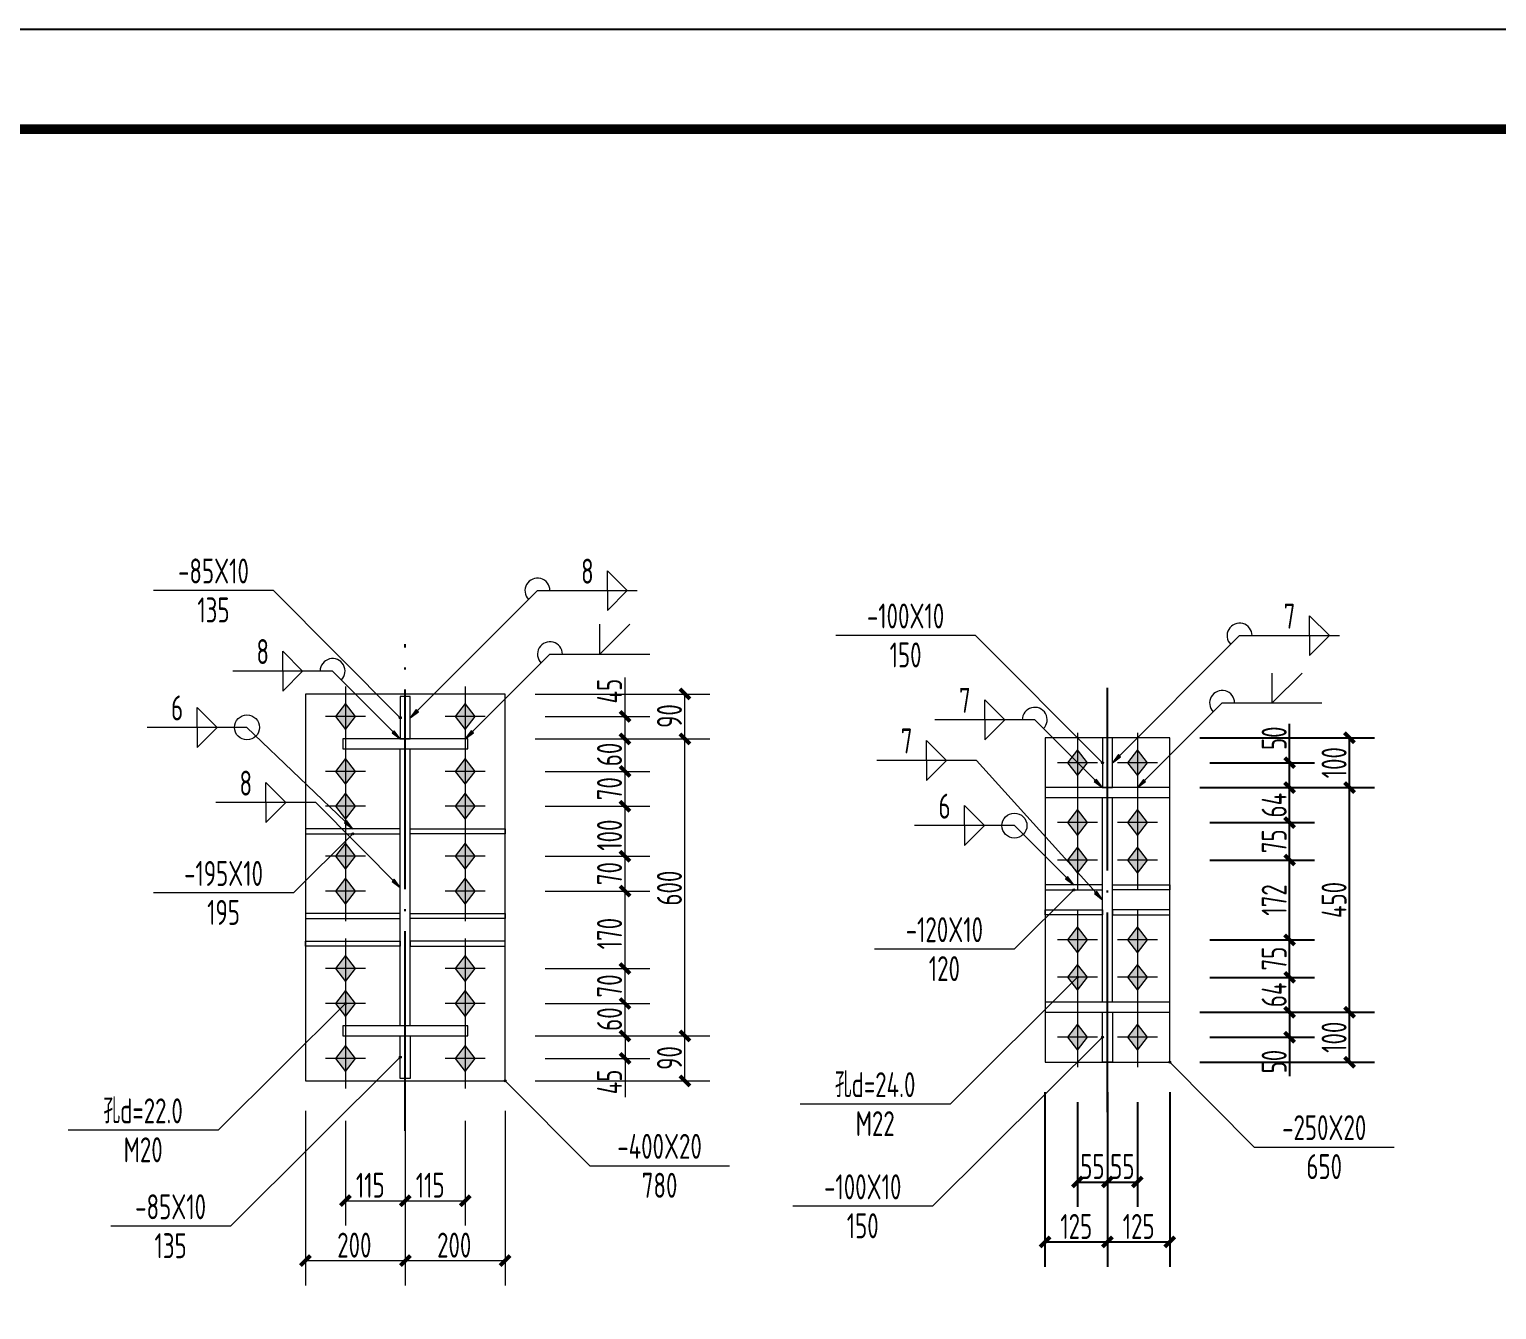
# Model space of a CAD drawing. Extents: x 95752 to 843522, y -411933 to 75567.
# Drawn here: x 213423 to 228117, y 61422 to 74247 of the extents above; entities that cross this region are included whole.
import ezdxf
from ezdxf.enums import TextEntityAlignment as Align

# ---------------------------------------------------------------- set-up
doc = ezdxf.new("R2010")
doc.units = 0
doc.header["$LTSCALE"] = 1000
doc.header["$MEASUREMENT"] = 0
doc.linetypes.add('DOTE', pattern=[2.42, 2, -0.2, 0.02, -0.2])
for name, color, linetype, lineweight in [('10', 7, 'Continuous', 18), ('20', 2, 'Continuous', 20), ('尺寸标注', 9, 'Continuous', 18), ('焊缝标注', 9, 'Continuous', 18), ('螺栓孔标注', 9, 'Continuous', 18), ('钢板标注', 9, 'Continuous', 18)]:
    doc.layers.add(name, color=color, linetype=linetype, lineweight=lineweight)
doc.layers.add('DOTE', color=1, linetype='Continuous')
doc.layers.add('PUB_TITLE', color=4, linetype='Continuous')
doc.styles.add('FromPkpm', font='Pkpmeng', dxfattribs={"width": 0.7, "bigfont": 'Pkpmchn'})
doc.dimstyles.new('Pkpm_1.00', dxfattribs={"dimtxt": 250, "dimasz": 100, "dimexe": 250, "dimexo": 0.0625, "dimgap": 30, "dimtad": 1, "dimdec": 0, "dimrnd": 5, "dimzin": 0, "dimdsep": 46, "dimtxsty": 'FromPkpm', "dimblk1": 'ARCHTICK', "dimblk2": 'ARCHTICK', "dimsah": 1, "dimcen": 0.09, "dimadec": 0, "dimazin": 0, "dimtfac": 1, "dimtdec": 0, "dimtix": 1, "dimtmove": 2, "dimatfit": 1, "dimfxl": 1, "dimtolj": 1, "dimtzin": 0, "dimarcsym": 0})

# ---------------------------------------------------------------- blocks, each defined once
blk = doc.blocks.new('_ArchTick')
at = {"color": 0, "linetype": 'ByBlock', "const_width": 0.4}
blk.add_lwpolyline([(-0.5, -0.5), (0.5, 0.5)], dxfattribs=at)
blk = doc.blocks.new('*D257')
at = {"layer": 'Defpoints', "color": 0, "linetype": 'Continuous', "transparency": 16777216}
for p in [(224844, 66901), (226044, 66901), (224844, 66651)]:
    blk.add_point(p, dxfattribs=at)
at = {"layer": '尺寸标注', "color": 0, "linetype": 'Continuous', "lineweight": -2, "transparency": 16777216}
for p, q in [((226044, 66901), (226044, 67290)), ((225244, 66901), (226294, 66901)), ((226044, 66651), (226044, 66901)), ((225244, 66651), (226294, 66651))]:
    blk.add_line(p, q, dxfattribs=at)
at = {"layer": '尺寸标注', "color": 0, "linetype": 'Continuous', "lineweight": -2, "transparency": 16777216, "xscale": 100, "yscale": 100, "zscale": 100}
for p, rotation in [((226044, 66901), 90), ((226044, 66651), 270)]:
    blk.add_blockref('_ArchTick', p, dxfattribs=dict(at, rotation=rotation))
at = {"layer": '尺寸标注', "color": 0, "linetype": 'Continuous', "lineweight": 18, "transparency": 16777216, "insert": (225889, 67146), "char_height": 250, "attachment_point": 5, "rotation": 90, "style": 'FromPkpm'}
blk.add_mtext('\\A1;50', dxfattribs=at)
blk = doc.blocks.new('*D258')
at = {"layer": 'Defpoints', "color": 0, "linetype": 'Continuous', "transparency": 16777216}
for p in [(224844, 66651), (226044, 66651), (224844, 66301)]:
    blk.add_point(p, dxfattribs=at)
at = {"layer": '尺寸标注', "color": 0, "linetype": 'Continuous', "lineweight": -2, "transparency": 16777216}
for p, q in [((225244, 66651), (226294, 66651)), ((226044, 66301), (226044, 66651)), ((225244, 66301), (226294, 66301))]:
    blk.add_line(p, q, dxfattribs=at)
at = {"layer": '尺寸标注', "color": 0, "linetype": 'Continuous', "lineweight": -2, "transparency": 16777216, "xscale": 100, "yscale": 100, "zscale": 100}
for p, rotation in [((226044, 66651), 90), ((226044, 66301), 270)]:
    blk.add_blockref('_ArchTick', p, dxfattribs=dict(at, rotation=rotation))
at = {"layer": '尺寸标注', "color": 0, "linetype": 'Continuous', "lineweight": 18, "transparency": 16777216, "insert": (225889, 66476), "char_height": 250, "attachment_point": 5, "rotation": 90, "style": 'FromPkpm'}
blk.add_mtext('\\A1;64', dxfattribs=at)
blk = doc.blocks.new('*D259')
at = {"layer": 'Defpoints', "color": 0, "linetype": 'Continuous', "transparency": 16777216}
for p in [(224844, 66301), (226044, 66301), (224844, 65926)]:
    blk.add_point(p, dxfattribs=at)
at = {"layer": '尺寸标注', "color": 0, "linetype": 'Continuous', "lineweight": -2, "transparency": 16777216}
for p, q in [((225244, 66301), (226294, 66301)), ((226044, 65926), (226044, 66301)), ((225244, 65926), (226294, 65926))]:
    blk.add_line(p, q, dxfattribs=at)
at = {"layer": '尺寸标注', "color": 0, "linetype": 'Continuous', "lineweight": -2, "transparency": 16777216, "xscale": 100, "yscale": 100, "zscale": 100}
for p, rotation in [((226044, 66301), 90), ((226044, 65926), 270)]:
    blk.add_blockref('_ArchTick', p, dxfattribs=dict(at, rotation=rotation))
at = {"layer": '尺寸标注', "color": 0, "linetype": 'Continuous', "lineweight": 18, "transparency": 16777216, "insert": (225889, 66114), "char_height": 250, "attachment_point": 5, "rotation": 90, "style": 'FromPkpm'}
blk.add_mtext('\\A1;75', dxfattribs=at)
blk = doc.blocks.new('*D260')
at = {"layer": 'Defpoints', "color": 0, "linetype": 'Continuous', "transparency": 16777216}
for p in [(224844, 64401), (226044, 64401), (224844, 64151)]:
    blk.add_point(p, dxfattribs=at)
at = {"layer": '尺寸标注', "color": 0, "linetype": 'Continuous', "lineweight": -2, "transparency": 16777216}
for p, q in [((225244, 64401), (226294, 64401)), ((226044, 64401), (226044, 64151)), ((225244, 64151), (226294, 64151)), ((226044, 64151), (226044, 63762))]:
    blk.add_line(p, q, dxfattribs=at)
at = {"layer": '尺寸标注', "color": 0, "linetype": 'Continuous', "lineweight": -2, "transparency": 16777216, "xscale": 100, "yscale": 100, "zscale": 100}
for p, rotation in [((226044, 64401), 90), ((226044, 64151), 270)]:
    blk.add_blockref('_ArchTick', p, dxfattribs=dict(at, rotation=rotation))
at = {"layer": '尺寸标注', "color": 0, "linetype": 'Continuous', "lineweight": 18, "transparency": 16777216, "insert": (225889, 63907), "char_height": 250, "attachment_point": 5, "rotation": 90, "style": 'FromPkpm'}
blk.add_mtext('\\A1;50', dxfattribs=at)
blk = doc.blocks.new('*D261')
at = {"layer": 'Defpoints', "color": 0, "linetype": 'Continuous', "transparency": 16777216}
for p in [(224844, 64751), (226044, 64751), (224844, 64401)]:
    blk.add_point(p, dxfattribs=at)
at = {"layer": '尺寸标注', "color": 0, "linetype": 'Continuous', "lineweight": -2, "transparency": 16777216}
for p, q in [((225244, 64751), (226294, 64751)), ((226044, 64401), (226044, 64751)), ((225244, 64401), (226294, 64401))]:
    blk.add_line(p, q, dxfattribs=at)
at = {"layer": '尺寸标注', "color": 0, "linetype": 'Continuous', "lineweight": -2, "transparency": 16777216, "xscale": 100, "yscale": 100, "zscale": 100}
for p, rotation in [((226044, 64751), 90), ((226044, 64401), 270)]:
    blk.add_blockref('_ArchTick', p, dxfattribs=dict(at, rotation=rotation))
at = {"layer": '尺寸标注', "color": 0, "linetype": 'Continuous', "lineweight": 18, "transparency": 16777216, "insert": (225889, 64576), "char_height": 250, "attachment_point": 5, "rotation": 90, "style": 'FromPkpm'}
blk.add_mtext('\\A1;64', dxfattribs=at)
blk = doc.blocks.new('*D262')
at = {"layer": 'Defpoints', "color": 0, "linetype": 'Continuous', "transparency": 16777216}
for p in [(224844, 65126), (226044, 65126), (224844, 64751)]:
    blk.add_point(p, dxfattribs=at)
at = {"layer": '尺寸标注', "color": 0, "linetype": 'Continuous', "lineweight": -2, "transparency": 16777216}
for p, q in [((225244, 65126), (226294, 65126)), ((226044, 64751), (226044, 65126)), ((225244, 64751), (226294, 64751))]:
    blk.add_line(p, q, dxfattribs=at)
at = {"layer": '尺寸标注', "color": 0, "linetype": 'Continuous', "lineweight": -2, "transparency": 16777216, "xscale": 100, "yscale": 100, "zscale": 100}
for p, rotation in [((226044, 65126), 90), ((226044, 64751), 270)]:
    blk.add_blockref('_ArchTick', p, dxfattribs=dict(at, rotation=rotation))
at = {"layer": '尺寸标注', "color": 0, "linetype": 'Continuous', "lineweight": 18, "transparency": 16777216, "insert": (225889, 64939), "char_height": 250, "attachment_point": 5, "rotation": 90, "style": 'FromPkpm'}
blk.add_mtext('\\A1;75', dxfattribs=at)
blk = doc.blocks.new('*D263')
at = {"layer": 'Defpoints', "color": 0, "linetype": 'Continuous', "transparency": 16777216}
for p in [(224844, 65926), (226044, 65926), (224844, 65126)]:
    blk.add_point(p, dxfattribs=at)
at = {"layer": '尺寸标注', "color": 0, "linetype": 'Continuous', "lineweight": -2, "transparency": 16777216}
for p, q in [((225244, 65926), (226294, 65926)), ((226044, 65126), (226044, 65926)), ((225244, 65126), (226294, 65126))]:
    blk.add_line(p, q, dxfattribs=at)
at = {"layer": '尺寸标注', "color": 0, "linetype": 'Continuous', "lineweight": -2, "transparency": 16777216, "xscale": 100, "yscale": 100, "zscale": 100}
for p, rotation in [((226044, 65926), 90), ((226044, 65126), 270)]:
    blk.add_blockref('_ArchTick', p, dxfattribs=dict(at, rotation=rotation))
at = {"layer": '尺寸标注', "color": 0, "linetype": 'Continuous', "lineweight": 18, "transparency": 16777216, "insert": (225889, 65526), "char_height": 250, "attachment_point": 5, "rotation": 90, "style": 'FromPkpm'}
blk.add_mtext('\\A1;172', dxfattribs=at)
blk = doc.blocks.new('*D264')
at = {"layer": 'Defpoints', "color": 0, "linetype": 'Continuous', "transparency": 16777216}
for p in [(223919, 63901), (224219, 63901), (224219, 62701)]:
    blk.add_point(p, dxfattribs=at)
at = {"layer": '尺寸标注', "color": 0, "linetype": 'Continuous', "lineweight": -2, "transparency": 16777216}
for p, q in [((223919, 63501), (223919, 62451)), ((224219, 63501), (224219, 62451)), ((223919, 62701), (224219, 62701))]:
    blk.add_line(p, q, dxfattribs=at)
at = {"layer": '尺寸标注', "color": 0, "linetype": 'Continuous', "lineweight": -2, "transparency": 16777216, "xscale": 100, "yscale": 100, "zscale": 100, "rotation": 180}
blk.add_blockref('_ArchTick', (223919, 62701), dxfattribs=at)
at = {"layer": '尺寸标注', "color": 0, "linetype": 'Continuous', "lineweight": -2, "transparency": 16777216, "xscale": 100, "yscale": 100, "zscale": 100}
blk.add_blockref('_ArchTick', (224219, 62701), dxfattribs=at)
at = {"layer": '尺寸标注', "color": 0, "linetype": 'Continuous', "lineweight": 18, "transparency": 16777216, "insert": (224069, 62856), "char_height": 250, "attachment_point": 5, "style": 'FromPkpm'}
blk.add_mtext('\\A1;55', dxfattribs=at)
blk = doc.blocks.new('*D265')
at = {"layer": 'Defpoints', "color": 0, "linetype": 'Continuous', "transparency": 16777216}
for p in [(224219, 63901), (224519, 63901), (224519, 62701)]:
    blk.add_point(p, dxfattribs=at)
at = {"layer": '尺寸标注', "color": 0, "linetype": 'Continuous', "lineweight": -2, "transparency": 16777216}
for p, q in [((224219, 63501), (224219, 62451)), ((224519, 63501), (224519, 62451)), ((224219, 62701), (224519, 62701))]:
    blk.add_line(p, q, dxfattribs=at)
at = {"layer": '尺寸标注', "color": 0, "linetype": 'Continuous', "lineweight": -2, "transparency": 16777216, "xscale": 100, "yscale": 100, "zscale": 100, "rotation": 180}
blk.add_blockref('_ArchTick', (224219, 62701), dxfattribs=at)
at = {"layer": '尺寸标注', "color": 0, "linetype": 'Continuous', "lineweight": -2, "transparency": 16777216, "xscale": 100, "yscale": 100, "zscale": 100}
blk.add_blockref('_ArchTick', (224519, 62701), dxfattribs=at)
at = {"layer": '尺寸标注', "color": 0, "linetype": 'Continuous', "lineweight": 18, "transparency": 16777216, "insert": (224369, 62856), "char_height": 250, "attachment_point": 5, "style": 'FromPkpm'}
blk.add_mtext('\\A1;55', dxfattribs=at)
blk = doc.blocks.new('*D266')
at = {"layer": 'Defpoints', "color": 0, "linetype": 'Continuous', "transparency": 16777216}
for p in [(223594, 63901), (224219, 63901), (224219, 62101)]:
    blk.add_point(p, dxfattribs=at)
at = {"layer": '尺寸标注', "color": 0, "linetype": 'Continuous', "lineweight": -2, "transparency": 16777216}
for p, q in [((223594, 63601), (223594, 61851)), ((224219, 63601), (224219, 61851)), ((223594, 62101), (224219, 62101))]:
    blk.add_line(p, q, dxfattribs=at)
at = {"layer": '尺寸标注', "color": 0, "linetype": 'Continuous', "lineweight": -2, "transparency": 16777216, "xscale": 100, "yscale": 100, "zscale": 100, "rotation": 180}
blk.add_blockref('_ArchTick', (223594, 62101), dxfattribs=at)
at = {"layer": '尺寸标注', "color": 0, "linetype": 'Continuous', "lineweight": -2, "transparency": 16777216, "xscale": 100, "yscale": 100, "zscale": 100}
blk.add_blockref('_ArchTick', (224219, 62101), dxfattribs=at)
at = {"layer": '尺寸标注', "color": 0, "linetype": 'Continuous', "lineweight": 18, "transparency": 16777216, "insert": (223907, 62256), "char_height": 250, "attachment_point": 5, "style": 'FromPkpm'}
blk.add_mtext('\\A1;125', dxfattribs=at)
blk = doc.blocks.new('*D267')
at = {"layer": 'Defpoints', "color": 0, "linetype": 'Continuous', "transparency": 16777216}
for p in [(224219, 63901), (224844, 63901), (224844, 62101)]:
    blk.add_point(p, dxfattribs=at)
at = {"layer": '尺寸标注', "color": 0, "linetype": 'Continuous', "lineweight": -2, "transparency": 16777216}
for p, q in [((224219, 63601), (224219, 61851)), ((224844, 63601), (224844, 61851)), ((224219, 62101), (224844, 62101))]:
    blk.add_line(p, q, dxfattribs=at)
at = {"layer": '尺寸标注', "color": 0, "linetype": 'Continuous', "lineweight": -2, "transparency": 16777216, "xscale": 100, "yscale": 100, "zscale": 100, "rotation": 180}
blk.add_blockref('_ArchTick', (224219, 62101), dxfattribs=at)
at = {"layer": '尺寸标注', "color": 0, "linetype": 'Continuous', "lineweight": -2, "transparency": 16777216, "xscale": 100, "yscale": 100, "zscale": 100}
blk.add_blockref('_ArchTick', (224844, 62101), dxfattribs=at)
at = {"layer": '尺寸标注', "color": 0, "linetype": 'Continuous', "lineweight": 18, "transparency": 16777216, "insert": (224532, 62256), "char_height": 250, "attachment_point": 5, "style": 'FromPkpm'}
blk.add_mtext('\\A1;125', dxfattribs=at)
blk = doc.blocks.new('*D268')
at = {"layer": 'Defpoints', "color": 0, "linetype": 'Continuous', "transparency": 16777216}
for p in [(224844, 64401), (226644, 64401), (224844, 63901)]:
    blk.add_point(p, dxfattribs=at)
at = {"layer": '尺寸标注', "color": 0, "linetype": 'Continuous', "lineweight": -2, "transparency": 16777216}
for p, q in [((225144, 64401), (226894, 64401)), ((226644, 63901), (226644, 64401)), ((225144, 63901), (226894, 63901))]:
    blk.add_line(p, q, dxfattribs=at)
at = {"layer": '尺寸标注', "color": 0, "linetype": 'Continuous', "lineweight": -2, "transparency": 16777216, "xscale": 100, "yscale": 100, "zscale": 100}
for p, rotation in [((226644, 64401), 90), ((226644, 63901), 270)]:
    blk.add_blockref('_ArchTick', p, dxfattribs=dict(at, rotation=rotation))
at = {"layer": '尺寸标注', "color": 0, "linetype": 'Continuous', "lineweight": 18, "transparency": 16777216, "insert": (226489, 64151), "char_height": 250, "attachment_point": 5, "rotation": 90, "style": 'FromPkpm'}
blk.add_mtext('\\A1;100', dxfattribs=at)
blk = doc.blocks.new('*D269')
at = {"layer": 'Defpoints', "color": 0, "linetype": 'Continuous', "transparency": 16777216}
for p in [(224844, 66651), (226644, 66651), (224844, 64401)]:
    blk.add_point(p, dxfattribs=at)
at = {"layer": '尺寸标注', "color": 0, "linetype": 'Continuous', "lineweight": -2, "transparency": 16777216}
for p, q in [((225144, 66651), (226894, 66651)), ((226644, 64401), (226644, 66651)), ((225144, 64401), (226894, 64401))]:
    blk.add_line(p, q, dxfattribs=at)
at = {"layer": '尺寸标注', "color": 0, "linetype": 'Continuous', "lineweight": -2, "transparency": 16777216, "xscale": 100, "yscale": 100, "zscale": 100}
for p, rotation in [((226644, 66651), 90), ((226644, 64401), 270)]:
    blk.add_blockref('_ArchTick', p, dxfattribs=dict(at, rotation=rotation))
at = {"layer": '尺寸标注', "color": 0, "linetype": 'Continuous', "lineweight": 18, "transparency": 16777216, "insert": (226489, 65526), "char_height": 250, "attachment_point": 5, "rotation": 90, "style": 'FromPkpm'}
blk.add_mtext('\\A1;450', dxfattribs=at)
blk = doc.blocks.new('*D270')
at = {"layer": 'Defpoints', "color": 0, "linetype": 'Continuous', "transparency": 16777216}
for p in [(224844, 67151), (226644, 67151), (224844, 66651)]:
    blk.add_point(p, dxfattribs=at)
at = {"layer": '尺寸标注', "color": 0, "linetype": 'Continuous', "lineweight": -2, "transparency": 16777216}
for p, q in [((225144, 67151), (226894, 67151)), ((226644, 66651), (226644, 67151)), ((225144, 66651), (226894, 66651))]:
    blk.add_line(p, q, dxfattribs=at)
at = {"layer": '尺寸标注', "color": 0, "linetype": 'Continuous', "lineweight": -2, "transparency": 16777216, "xscale": 100, "yscale": 100, "zscale": 100}
for p, rotation in [((226644, 67151), 90), ((226644, 66651), 270)]:
    blk.add_blockref('_ArchTick', p, dxfattribs=dict(at, rotation=rotation))
at = {"layer": '尺寸标注', "color": 0, "linetype": 'Continuous', "lineweight": 18, "transparency": 16777216, "insert": (226489, 66901), "char_height": 250, "attachment_point": 5, "rotation": 90, "style": 'FromPkpm'}
blk.add_mtext('\\A1;100', dxfattribs=at)

msp = doc.modelspace()

# ---------------------------------------------------------------- hatches: boundary and pattern name
at = {"layer": '10'}
for points in [[(216588.1, 67494.4), (216488.1, 67364.4), (216588.1, 67234.4), (216688.1, 67364.4)], [(217788.1, 67494.4), (217688.1, 67364.4), (217788.1, 67234.4), (217888.1, 67364.4)], [(223919.1, 67031.2), (223819.1, 66901.2), (223919.1, 66771.2), (224019.1, 66901.2)], [(224519.1, 67031.2), (224419.1, 66901.2), (224519.1, 66771.2), (224619.1, 66901.2)], [(216588.1, 66944.4), (216488.1, 66814.4), (216588.1, 66684.4), (216688.1, 66814.4)], [(217788.1, 66944.4), (217688.1, 66814.4), (217788.1, 66684.4), (217888.1, 66814.4)], [(216588.1, 66594.4), (216488.1, 66464.4), (216588.1, 66334.4), (216688.1, 66464.4)], [(217788.1, 66594.4), (217688.1, 66464.4), (217788.1, 66334.4), (217888.1, 66464.4)], [(223919.1, 66431.2), (223819.1, 66301.2), (223919.1, 66171.2), (224019.1, 66301.2)], [(224519.1, 66431.2), (224419.1, 66301.2), (224519.1, 66171.2), (224619.1, 66301.2)], [(216588.1, 66094.4), (216488.1, 65964.4), (216588.1, 65834.4), (216688.1, 65964.4)], [(217788.1, 66094.4), (217688.1, 65964.4), (217788.1, 65834.4), (217888.1, 65964.4)], [(223919.1, 66056.2), (223819.1, 65926.2), (223919.1, 65796.2), (224019.1, 65926.2)], [(224519.1, 66056.2), (224419.1, 65926.2), (224519.1, 65796.2), (224619.1, 65926.2)], [(216588.1, 65744.4), (216488.1, 65614.4), (216588.1, 65484.4), (216688.1, 65614.4)], [(217788.1, 65744.4), (217688.1, 65614.4), (217788.1, 65484.4), (217888.1, 65614.4)], [(223919.1, 65256.2), (223819.1, 65126.2), (223919.1, 64996.2), (224019.1, 65126.2)], [(224519.1, 65256.2), (224419.1, 65126.2), (224519.1, 64996.2), (224619.1, 65126.2)], [(216588.1, 64969), (216488.1, 64839), (216588.1, 64709), (216688.1, 64839)], [(217788.1, 64969), (217688.1, 64839), (217788.1, 64709), (217888.1, 64839)], [(223919.1, 64881.2), (223819.1, 64751.2), (223919.1, 64621.2), (224019.1, 64751.2)], [(224519.1, 64881.2), (224419.1, 64751.2), (224519.1, 64621.2), (224619.1, 64751.2)], [(216588.1, 64619), (216488.1, 64489), (216588.1, 64359), (216688.1, 64489)], [(217788.1, 64619), (217688.1, 64489), (217788.1, 64359), (217888.1, 64489)], [(223919.1, 64281.2), (223819.1, 64151.2), (223919.1, 64021.2), (224019.1, 64151.2)], [(224519.1, 64281.2), (224419.1, 64151.2), (224519.1, 64021.2), (224619.1, 64151.2)], [(216588.1, 64069), (216488.1, 63939), (216588.1, 63809), (216688.1, 63939)], [(217788.1, 64069), (217688.1, 63939), (217788.1, 63809), (217888.1, 63939)]]:
    msp.add_hatch(color=1, dxfattribs=at).paths.add_polyline_path(points)
at = {"layer": '焊缝标注'}
for points in [[(217238.1, 67351.9), (217319.4, 67412), (217298.2, 67433.2)], [(217138.1, 67139.4), (217078, 67220.8), (217056.8, 67199.6)], [(217788.1, 67139.4), (217869.4, 67199.5), (217848.2, 67220.7)], [(224269.1, 66901.2), (224350.5, 66961.3), (224329.3, 66982.5)], [(224169.1, 66651.2), (224109.1, 66732.6), (224087.9, 66711.4)], [(224519.1, 66651.2), (224600.5, 66711.3), (224579.3, 66732.5)], [(216663.1, 66239.4), (216601.2, 66319.4), (216580.4, 66297.7)], [(217138.1, 65651.7), (217078, 65733.1), (217056.8, 65711.9)], [(223881.6, 65676.2), (223821.6, 65757.6), (223800.4, 65736.4)], [(224169.1, 65526.2), (224113.3, 65610.5), (224091, 65590.4)]]:
    msp.add_hatch(color=0, dxfattribs=at).paths.add_polyline_path(points)
at = {"layer": '螺栓孔标注'}
h = msp.add_hatch(color=0, dxfattribs=at)
edge = h.paths.add_edge_path()
edge.add_arc((223919.1, 64751.2), 10, 0, 360)
h = msp.add_hatch(color=0, dxfattribs=at)
edge = h.paths.add_edge_path()
edge.add_arc((216588.1, 64489), 10, 0, 360)
at = {"layer": '钢板标注'}
h = msp.add_hatch(color=0, dxfattribs=at)
edge = h.paths.add_edge_path()
edge.add_arc((217138.1, 67351.9), 10, 0, 360)
h = msp.add_hatch(color=0, dxfattribs=at)
edge = h.paths.add_edge_path()
edge.add_arc((224169.1, 66901.2), 10, 0, 360)
h = msp.add_hatch(color=0, dxfattribs=at)
edge = h.paths.add_edge_path()
edge.add_arc((216663.1, 66189.4), 10, 0, 360)
h = msp.add_hatch(color=0, dxfattribs=at)
edge = h.paths.add_edge_path()
edge.add_arc((223881.6, 65626.2), 10, 0, 360)
h = msp.add_hatch(color=0, dxfattribs=at)
edge = h.paths.add_edge_path()
edge.add_arc((224169.1, 64151.2), 10, 0, 360)
h = msp.add_hatch(color=0, dxfattribs=at)
edge = h.paths.add_edge_path()
edge.add_arc((217138.1, 63951.5), 10, 0, 360)
h = msp.add_hatch(color=0, dxfattribs=at)
edge = h.paths.add_edge_path()
edge.add_arc((224844.1, 63901.2), 10, 0, 360)
h = msp.add_hatch(color=0, dxfattribs=at)
edge = h.paths.add_edge_path()
edge.add_arc((218188.1, 63714), 10, 0, 360)

# ---------------------------------------------------------------- linework, layer by layer
at = {"color": 0, "linetype": 'ByBlock', "const_width": 40}
for points in [[(220038.1, 67539), (219938.1, 67639)], [(219438.1, 67314.4), (219338.1, 67414.4)], [(219438.1, 67089.4), (219338.1, 67189.4)], [(219338.1, 67189.4), (219438.1, 67089.4)], [(219938.1, 67189.4), (220038.1, 67089.4)], [(220038.1, 67089.4), (219938.1, 67189.4)], [(219438.1, 66764.4), (219338.1, 66864.4)], [(219338.1, 66864.4), (219438.1, 66764.4)], [(219338.1, 66514.4), (219438.1, 66414.4)], [(219438.1, 66414.4), (219338.1, 66514.4)], [(219338.1, 66014.4), (219438.1, 65914.4)], [(219438.1, 65914.4), (219338.1, 66014.4)], [(219438.1, 65564.4), (219338.1, 65664.4)], [(219338.1, 65664.4), (219438.1, 65564.4)], [(219338.1, 64889), (219438.1, 64789)], [(219438.1, 64789), (219338.1, 64889)], [(219338.1, 64539), (219438.1, 64439)], [(219438.1, 64439), (219338.1, 64539)], [(219338.1, 64214), (219438.1, 64114)], [(219438.1, 64114), (219338.1, 64214)], [(219938.1, 64214), (220038.1, 64114)], [(220038.1, 64114), (219938.1, 64214)], [(219338.1, 63989), (219438.1, 63889)], [(219938.1, 63764), (220038.1, 63664)], [(216638.1, 62564), (216538.1, 62464)], [(217238.1, 62564), (217138.1, 62464)], [(217138.1, 62464), (217238.1, 62564)], [(217738.1, 62464), (217838.1, 62564)], [(216238.1, 61964), (216138.1, 61864)], [(217238.1, 61964), (217138.1, 61864)], [(217138.1, 61864), (217238.1, 61964)], [(218138.1, 61864), (218238.1, 61964)]]:
    msp.add_lwpolyline(points, dxfattribs=at)
at = {"layer": '10', "color": 9, "ltscale": 100}
for p, q in [((216588.1, 67664.4), (216588.1, 67064.4)), ((217788.1, 67664.4), (217788.1, 67064.4)), ((216788.1, 67364.4), (216388.1, 67364.4)), ((217988.1, 67364.4), (217588.1, 67364.4)), ((223919.1, 67201.2), (223919.1, 66601.2)), ((224519.1, 67201.2), (224519.1, 66601.2)), ((216588.1, 67114.4), (216588.1, 66514.4)), ((217788.1, 67114.4), (217788.1, 66514.4)), ((224119.1, 66901.2), (223719.1, 66901.2)), ((224719.1, 66901.2), (224319.1, 66901.2)), ((216788.1, 66814.4), (216388.1, 66814.4)), ((216588.1, 66764.4), (216588.1, 66164.4)), ((217988.1, 66814.4), (217588.1, 66814.4)), ((217788.1, 66764.4), (217788.1, 66164.4)), ((223919.1, 66601.2), (223919.1, 66001.2)), ((224519.1, 66601.2), (224519.1, 66001.2)), ((216788.1, 66464.4), (216388.1, 66464.4)), ((217988.1, 66464.4), (217588.1, 66464.4)), ((224119.1, 66301.2), (223719.1, 66301.2)), ((224719.1, 66301.2), (224319.1, 66301.2)), ((216588.1, 66264.4), (216588.1, 65664.4)), ((217788.1, 66264.4), (217788.1, 65664.4)), ((223919.1, 66226.2), (223919.1, 65626.2)), ((224519.1, 66226.2), (224519.1, 65626.2)), ((216788.1, 65964.4), (216388.1, 65964.4)), ((216588.1, 65914.4), (216588.1, 65314.4)), ((217988.1, 65964.4), (217588.1, 65964.4)), ((217788.1, 65914.4), (217788.1, 65314.4)), ((224119.1, 65926.2), (223719.1, 65926.2)), ((224719.1, 65926.2), (224319.1, 65926.2)), ((216788.1, 65614.4), (216388.1, 65614.4)), ((217988.1, 65614.4), (217588.1, 65614.4)), ((223919.1, 65426.2), (223919.1, 64826.2)), ((224519.1, 65426.2), (224519.1, 64826.2)), ((216588.1, 65139), (216588.1, 64539)), ((217788.1, 65139), (217788.1, 64539)), ((224119.1, 65126.2), (223719.1, 65126.2)), ((224719.1, 65126.2), (224319.1, 65126.2)), ((223919.1, 65051.2), (223919.1, 64451.2)), ((224519.1, 65051.2), (224519.1, 64451.2)), ((216788.1, 64839), (216388.1, 64839)), ((217988.1, 64839), (217588.1, 64839)), ((216588.1, 64789), (216588.1, 64189)), ((217788.1, 64789), (217788.1, 64189)), ((224119.1, 64751.2), (223719.1, 64751.2)), ((224719.1, 64751.2), (224319.1, 64751.2)), ((216788.1, 64489), (216388.1, 64489)), ((217988.1, 64489), (217588.1, 64489)), ((223919.1, 64451.2), (223919.1, 63851.2)), ((224519.1, 64451.2), (224519.1, 63851.2)), ((216588.1, 64239), (216588.1, 63639)), ((217788.1, 64239), (217788.1, 63639)), ((224119.1, 64151.2), (223719.1, 64151.2)), ((224719.1, 64151.2), (224319.1, 64151.2)), ((216788.1, 63939), (216388.1, 63939)), ((217988.1, 63939), (217588.1, 63939))]:
    msp.add_line(p, q, dxfattribs=at)
at = {"layer": '10', "color": 1, "linetype": 'Continuous'}
for points in [[(216588.1, 67494.4), (216488.1, 67364.4), (216588.1, 67234.4), (216688.1, 67364.4)], [(217788.1, 67494.4), (217688.1, 67364.4), (217788.1, 67234.4), (217888.1, 67364.4)], [(223919.1, 67031.2), (223819.1, 66901.2), (223919.1, 66771.2), (224019.1, 66901.2)], [(224519.1, 67031.2), (224419.1, 66901.2), (224519.1, 66771.2), (224619.1, 66901.2)], [(216588.1, 66944.4), (216488.1, 66814.4), (216588.1, 66684.4), (216688.1, 66814.4)], [(217788.1, 66944.4), (217688.1, 66814.4), (217788.1, 66684.4), (217888.1, 66814.4)], [(216588.1, 66594.4), (216488.1, 66464.4), (216588.1, 66334.4), (216688.1, 66464.4)], [(217788.1, 66594.4), (217688.1, 66464.4), (217788.1, 66334.4), (217888.1, 66464.4)], [(223919.1, 66431.2), (223819.1, 66301.2), (223919.1, 66171.2), (224019.1, 66301.2)], [(224519.1, 66431.2), (224419.1, 66301.2), (224519.1, 66171.2), (224619.1, 66301.2)], [(216588.1, 66094.4), (216488.1, 65964.4), (216588.1, 65834.4), (216688.1, 65964.4)], [(217788.1, 66094.4), (217688.1, 65964.4), (217788.1, 65834.4), (217888.1, 65964.4)], [(223919.1, 66056.2), (223819.1, 65926.2), (223919.1, 65796.2), (224019.1, 65926.2)], [(224519.1, 66056.2), (224419.1, 65926.2), (224519.1, 65796.2), (224619.1, 65926.2)], [(216588.1, 65744.4), (216488.1, 65614.4), (216588.1, 65484.4), (216688.1, 65614.4)], [(217788.1, 65744.4), (217688.1, 65614.4), (217788.1, 65484.4), (217888.1, 65614.4)], [(223919.1, 65256.2), (223819.1, 65126.2), (223919.1, 64996.2), (224019.1, 65126.2)], [(224519.1, 65256.2), (224419.1, 65126.2), (224519.1, 64996.2), (224619.1, 65126.2)], [(216588.1, 64969), (216488.1, 64839), (216588.1, 64709), (216688.1, 64839)], [(217788.1, 64969), (217688.1, 64839), (217788.1, 64709), (217888.1, 64839)], [(223919.1, 64881.2), (223819.1, 64751.2), (223919.1, 64621.2), (224019.1, 64751.2)], [(224519.1, 64881.2), (224419.1, 64751.2), (224519.1, 64621.2), (224619.1, 64751.2)], [(216588.1, 64619), (216488.1, 64489), (216588.1, 64359), (216688.1, 64489)], [(217788.1, 64619), (217688.1, 64489), (217788.1, 64359), (217888.1, 64489)], [(223919.1, 64281.2), (223819.1, 64151.2), (223919.1, 64021.2), (224019.1, 64151.2)], [(224519.1, 64281.2), (224419.1, 64151.2), (224519.1, 64021.2), (224619.1, 64151.2)], [(216588.1, 64069), (216488.1, 63939), (216588.1, 63809), (216688.1, 63939)], [(217788.1, 64069), (217688.1, 63939), (217788.1, 63809), (217888.1, 63939)]]:
    msp.add_lwpolyline(points, close=True, dxfattribs=at)
at = {"layer": '10', "color": 3, "ltscale": 100}
for points in [[(217813.1, 67139.4), (216563.1, 67139.4)], [(216563.1, 67139.4), (216563.1, 67039.4)], [(216563.1, 67039.4), (217813.1, 67039.4)], [(217138.1, 64264), (217138.1, 67039.4)], [(217238.1, 64264), (217238.1, 67039.4)], [(217813.1, 67039.4), (217813.1, 67139.4)], [(224844.1, 66651.2), (223594.1, 66651.2)], [(223594.1, 66651.2), (223594.1, 66551.2)], [(224844.1, 66551.2), (224844.1, 66651.2)], [(223594.1, 66551.2), (224844.1, 66551.2)], [(224169.1, 64501.2), (224169.1, 66551.2)], [(224269.1, 64501.2), (224269.1, 66551.2)], [(224844.1, 64501.2), (223594.1, 64501.2)], [(223594.1, 64501.2), (223594.1, 64401.2)], [(223594.1, 64401.2), (224844.1, 64401.2)], [(224844.1, 64401.2), (224844.1, 64501.2)], [(217813.1, 64264), (216563.1, 64264)], [(216563.1, 64264), (216563.1, 64164)], [(217813.1, 64164), (217813.1, 64264)], [(216563.1, 64164), (217813.1, 64164)]]:
    msp.add_lwpolyline(points, dxfattribs=at)
at = {"layer": '20', "ltscale": 100}
for points in [[(218188.1, 67589), (216188.1, 67589)], [(216188.1, 67589), (216188.1, 63714)], [(217238.1, 67564.4), (217138.1, 67564.4)], [(217138.1, 67564.4), (217138.1, 67139.4)], [(217238.1, 67139.4), (217238.1, 67564.4)], [(218188.1, 63714), (218188.1, 67589)], [(217138.1, 67139.4), (217238.1, 67139.4)], [(224844.1, 67151.2), (223594.1, 67151.2)], [(223594.1, 67151.2), (223594.1, 63901.2)], [(224269.1, 67151.2), (224169.1, 67151.2)], [(224169.1, 67151.2), (224169.1, 66651.2)], [(224269.1, 66651.2), (224269.1, 67151.2)], [(224844.1, 63901.2), (224844.1, 67151.2)], [(224169.1, 66651.2), (224269.1, 66651.2)], [(217138.1, 66239.4), (216188.1, 66239.4)], [(216188.1, 66239.4), (216188.1, 66189.4)], [(216188.1, 66189.4), (217138.1, 66189.4)], [(217138.1, 66189.4), (217138.1, 66239.4)], [(217238.1, 66239.4), (218188.1, 66239.4)], [(217238.1, 66189.4), (217238.1, 66239.4)], [(218188.1, 66189.4), (217238.1, 66189.4)], [(218188.1, 66239.4), (218188.1, 66189.4)], [(224169.1, 65676.2), (223594.1, 65676.2)], [(223594.1, 65676.2), (223594.1, 65626.2)], [(223594.1, 65626.2), (224169.1, 65626.2)], [(224169.1, 65626.2), (224169.1, 65676.2)], [(224269.1, 65676.2), (224844.1, 65676.2)], [(224269.1, 65626.2), (224269.1, 65676.2)], [(224844.1, 65626.2), (224269.1, 65626.2)], [(224844.1, 65676.2), (224844.1, 65626.2)], [(217138.1, 65389.4), (216188.1, 65389.4)], [(216188.1, 65389.4), (216188.1, 65339.4)], [(217138.1, 65339.4), (217138.1, 65389.4)], [(217238.1, 65389.4), (218188.1, 65389.4)], [(217238.1, 65339.4), (217238.1, 65389.4)], [(218188.1, 65389.4), (218188.1, 65339.4)], [(223594.1, 65376.2), (223594.1, 65426.2)], [(223594.1, 65426.2), (224169.1, 65426.2)], [(224169.1, 65426.2), (224169.1, 65376.2)], [(224844.1, 65426.2), (224269.1, 65426.2)], [(224269.1, 65426.2), (224269.1, 65376.2)], [(224844.1, 65376.2), (224844.1, 65426.2)], [(216188.1, 65339.4), (217138.1, 65339.4)], [(218188.1, 65339.4), (217238.1, 65339.4)], [(224169.1, 65376.2), (223594.1, 65376.2)], [(224269.1, 65376.2), (224844.1, 65376.2)], [(216188.1, 65064), (216188.1, 65114)], [(216188.1, 65114), (217138.1, 65114)], [(217138.1, 65114), (217138.1, 65064)], [(218188.1, 65114), (217238.1, 65114)], [(217238.1, 65114), (217238.1, 65064)], [(218188.1, 65064), (218188.1, 65114)], [(217138.1, 65064), (216188.1, 65064)], [(217238.1, 65064), (218188.1, 65064)], [(224169.1, 64401.2), (224269.1, 64401.2)], [(224169.1, 63901.2), (224169.1, 64401.2)], [(224269.1, 64401.2), (224269.1, 63901.2)], [(217138.1, 64164), (217238.1, 64164)], [(217138.1, 63739), (217138.1, 64164)], [(217238.1, 64164), (217238.1, 63739)], [(223594.1, 63901.2), (224844.1, 63901.2)], [(224269.1, 63901.2), (224169.1, 63901.2)], [(216188.1, 63714), (218188.1, 63714)], [(217238.1, 63739), (217138.1, 63739)]]:
    msp.add_lwpolyline(points, dxfattribs=at)
at = {"layer": 'DOTE', "linetype": 'DOTE'}
for p, q in [((217188.1, 63214), (217188.1, 68089)), ((224219.1, 63401.2), (224219.1, 67651.2))]:
    msp.add_line(p, q, dxfattribs=at)
at = {"layer": 'PUB_TITLE'}
msp.add_lwpolyline([(146782.8, -9853.3), (265682.8, -9853.3), (265682.8, 74246.7), (146782.8, 74246.7)], close=True, dxfattribs=at)
at = {"layer": 'PUB_TITLE', "const_width": 100}
msp.add_lwpolyline([(149282.8, -8853.3), (264682.8, -8853.3), (264682.8, 73246.7), (149282.8, 73246.7)], close=True, dxfattribs=at)
at = {"layer": '尺寸标注', "color": 0, "linetype": 'Continuous', "lineweight": 18}
for p, q in [((219388.1, 67364.4), (219388.1, 67753.3)), ((218488.1, 67589), (220238.1, 67589)), ((219988.1, 67139.4), (219988.1, 67589)), ((218588.1, 67364.4), (219638.1, 67364.4)), ((219388.1, 67139.4), (219388.1, 67364.4)), ((218488.1, 67139.4), (220238.1, 67139.4)), ((218488.1, 67139.4), (220238.1, 67139.4)), ((218588.1, 67139.4), (219638.1, 67139.4)), ((218588.1, 67139.4), (219638.1, 67139.4)), ((219388.1, 66814.4), (219388.1, 67139.4)), ((219988.1, 64164), (219988.1, 67139.4)), ((218588.1, 66814.4), (219638.1, 66814.4)), ((218588.1, 66814.4), (219638.1, 66814.4)), ((219388.1, 66464.4), (219388.1, 66814.4)), ((218588.1, 66464.4), (219638.1, 66464.4)), ((218588.1, 66464.4), (219638.1, 66464.4)), ((219388.1, 65964.4), (219388.1, 66464.4)), ((218588.1, 65964.4), (219638.1, 65964.4)), ((218588.1, 65964.4), (219638.1, 65964.4)), ((219388.1, 65614.4), (219388.1, 65964.4)), ((218588.1, 65614.4), (219638.1, 65614.4)), ((218588.1, 65614.4), (219638.1, 65614.4)), ((219388.1, 64839), (219388.1, 65614.4)), ((218588.1, 64839), (219638.1, 64839)), ((218588.1, 64839), (219638.1, 64839)), ((219388.1, 64489), (219388.1, 64839)), ((218588.1, 64489), (219638.1, 64489)), ((218588.1, 64489), (219638.1, 64489)), ((219388.1, 64164), (219388.1, 64489)), ((218488.1, 64164), (220238.1, 64164)), ((218488.1, 64164), (220238.1, 64164)), ((218588.1, 64164), (219638.1, 64164)), ((218588.1, 64164), (219638.1, 64164)), ((219388.1, 64164), (219388.1, 63939)), ((219988.1, 63714), (219988.1, 64164)), ((218588.1, 63939), (219638.1, 63939)), ((219388.1, 63939), (219388.1, 63550.2)), ((218488.1, 63714), (220238.1, 63714)), ((216188.1, 63414), (216188.1, 61664)), ((217188.1, 63414), (217188.1, 61664)), ((217188.1, 63414), (217188.1, 61664)), ((218188.1, 63414), (218188.1, 61664)), ((216588.1, 63314), (216588.1, 62264)), ((217188.1, 63314), (217188.1, 62264)), ((217188.1, 63314), (217188.1, 62264)), ((217788.1, 63314), (217788.1, 62264)), ((216588.1, 62514), (217188.1, 62514)), ((217188.1, 62514), (217788.1, 62514)), ((216188.1, 61914), (217188.1, 61914)), ((217188.1, 61914), (218188.1, 61914))]:
    msp.add_line(p, q, dxfattribs=at)
at = {"layer": '焊缝标注', "color": 0, "ltscale": 100}
for p, q in [((219211.3, 68824.2), (219411.3, 68624.2)), ((219211.3, 68624.2), (219211.3, 68824.2)), ((218511.3, 68624.2), (219511.3, 68624.2)), ((219211.3, 68424.2), (219411.3, 68624.2)), ((219211.3, 68624.2), (219211.3, 68424.2)), ((226242.4, 68373.5), (226442.4, 68173.5)), ((226242.4, 68173.5), (226242.4, 68373.5)), ((219136.9, 67987.6), (219136.9, 68287.6)), ((219136.9, 67987.6), (219436.9, 68287.6)), ((225542.4, 68173.5), (226542.4, 68173.5)), ((226242.4, 67973.5), (226442.4, 68173.5)), ((226242.4, 68173.5), (226242.4, 67973.5)), ((216160, 67819.1), (215960, 68019.1)), ((215960, 67819.1), (215960, 68019.1)), ((218636.9, 67987.6), (219636.9, 67987.6)), ((216460, 67819.1), (215460, 67819.1)), ((216160, 67819.1), (215960, 67619.1)), ((215960, 67819.1), (215960, 67619.1)), ((225868, 67499.4), (225868, 67799.4)), ((225868, 67499.4), (226168, 67799.4)), ((215302.5, 67254.6), (215102.5, 67454.6)), ((215102.5, 67254.6), (215102.5, 67454.6)), ((223191.1, 67330.8), (222991.1, 67530.8)), ((222991.1, 67330.8), (222991.1, 67530.8)), ((225368, 67499.4), (226368, 67499.4)), ((223491.1, 67330.8), (222491.1, 67330.8)), ((223191.1, 67330.8), (222991.1, 67130.8)), ((222991.1, 67330.8), (222991.1, 67130.8)), ((215602.5, 67254.6), (214602.5, 67254.6)), ((215302.5, 67254.6), (215102.5, 67054.6)), ((215102.5, 67254.6), (215102.5, 67054.6)), ((222608.4, 66924.4), (222408.4, 67124.4)), ((222408.4, 66924.4), (222408.4, 67124.4)), ((222908.4, 66924.4), (221908.4, 66924.4)), ((222608.4, 66924.4), (222408.4, 66724.4)), ((222408.4, 66924.4), (222408.4, 66724.4)), ((215990.5, 66501.3), (215790.5, 66701.3)), ((215790.5, 66501.3), (215790.5, 66701.3)), ((216290.5, 66501.3), (215290.5, 66501.3)), ((215990.5, 66501.3), (215790.5, 66301.3)), ((215790.5, 66501.3), (215790.5, 66301.3)), ((222988.4, 66270.9), (222788.4, 66470.9)), ((222788.4, 66270.9), (222788.4, 66470.9)), ((223288.4, 66270.9), (222288.4, 66270.9)), ((222988.4, 66270.9), (222788.4, 66070.9)), ((222788.4, 66270.9), (222788.4, 66070.9))]:
    msp.add_line(p, q, dxfattribs=at)
at = {"layer": '焊缝标注', "color": 0, "lineweight": 18, "ltscale": 100}
for p, q in [((217238.1, 67351.9), (218511.3, 68624.2)), ((224269.1, 66901.2), (225542.4, 68173.5)), ((217788.1, 67139.4), (218636.9, 67987.6)), ((217138.1, 67139.4), (216460, 67819.1)), ((224519.1, 66651.2), (225368, 67499.4)), ((224169.1, 66651.2), (223491.1, 67330.8)), ((216663.1, 66239.4), (215602.5, 67254.6)), ((224169.1, 65526.2), (222908.4, 66924.4)), ((217138.1, 65651.7), (216290.5, 66501.3)), ((223881.6, 65676.2), (223288.4, 66270.9))]:
    msp.add_line(p, q, dxfattribs=at)
at = {"layer": '焊缝标注', "color": 0, "linetype": 'Continuous'}
for points in [[(217238.1, 67351.9), (217319.4, 67412), (217298.2, 67433.2)], [(217138.1, 67139.4), (217078, 67220.8), (217056.8, 67199.6)], [(217788.1, 67139.4), (217869.4, 67199.5), (217848.2, 67220.7)], [(224269.1, 66901.2), (224350.5, 66961.3), (224329.3, 66982.5)], [(224169.1, 66651.2), (224109.1, 66732.6), (224087.9, 66711.4)], [(224519.1, 66651.2), (224600.5, 66711.3), (224579.3, 66732.5)], [(216663.1, 66239.4), (216601.2, 66319.4), (216580.4, 66297.7)], [(217138.1, 65651.7), (217078, 65733.1), (217056.8, 65711.9)], [(223881.6, 65676.2), (223821.6, 65757.6), (223800.4, 65736.4)], [(224169.1, 65526.2), (224113.3, 65610.5), (224091, 65590.4)]]:
    msp.add_lwpolyline(points, close=True, dxfattribs=at)
at = {"layer": '焊缝标注', "color": 0, "ltscale": 100}
for centre in [(215602.5, 67254.6), (223288.4, 66270.9)]:
    msp.add_circle(centre, 125, dxfattribs=at)
for centre, start, end in [((218511.3, 68624.2), 0, 224.97719), ((225542.4, 68173.5), 0, 224.97719), ((218636.9, 67987.6), 0, 224.97719), ((216460, 67819.1), 314.93155, 180), ((225368, 67499.4), 0, 224.97719), ((223491.1, 67330.8), 314.93155, 180)]:
    msp.add_arc(centre, 125, start, end, dxfattribs=at)
at = {"layer": '螺栓孔标注', "color": 0, "ltscale": 100}
for p, q in [((223919.1, 64751.2), (222643.8, 63480.9)), ((216588.1, 64489), (215312.7, 63218.8)), ((222643.8, 63480.9), (221143.8, 63480.9)), ((215312.7, 63218.8), (213812.7, 63218.8))]:
    msp.add_line(p, q, dxfattribs=at)
for centre in [(223919.1, 64751.2), (216588.1, 64489)]:
    msp.add_circle(centre, 10, dxfattribs=at)
at = {"layer": '钢板标注', "color": 0, "ltscale": 100}
for p, q in [((215866.8, 68626.2), (214666.8, 68626.2)), ((217138.1, 67351.9), (215866.8, 68626.2)), ((222897.9, 68175.5), (221497.9, 68175.5)), ((224169.1, 66901.2), (222897.9, 68175.5)), ((216663.1, 66189.4), (216067.9, 65596.6)), ((216067.9, 65596.6), (214667.9, 65596.6)), ((223881.6, 65626.2), (223286.5, 65033.4)), ((223286.5, 65033.4), (221886.5, 65033.4)), ((224169.1, 64151.2), (222468.7, 62457.5)), ((217138.1, 63951.5), (215437.6, 62257.9)), ((224844.1, 63901.2), (225690.3, 63050.3)), ((218188.1, 63714), (219034.2, 62863.2)), ((225690.3, 63050.3), (227090.3, 63050.3)), ((219034.2, 62863.2), (220434.2, 62863.2)), ((222468.7, 62457.5), (221068.7, 62457.5)), ((215437.6, 62257.9), (214237.6, 62257.9))]:
    msp.add_line(p, q, dxfattribs=at)
for centre in [(217138.1, 67351.9), (224169.1, 66901.2), (216663.1, 66189.4), (223881.6, 65626.2), (224169.1, 64151.2), (217138.1, 63951.5), (224844.1, 63901.2), (218188.1, 63714)]:
    msp.add_circle(centre, 10, dxfattribs=at)

# ---------------------------------------------------------------- texts
at = {"layer": '尺寸标注', "color": 0, "style": 'FromPkpm', "width": 0.7}
for s, p in [('45', (219358.1, 67494.4)), ('90', (219958.1, 67249.8)), ('60', (219358.1, 66865.9)), ('70', (219358.1, 66525)), ('100', (219358.1, 66019.2)), ('70', (219358.1, 65675)), ('600', (219958.1, 65470)), ('170', (219358.1, 65031.5)), ('70', (219358.1, 64549.6)), ('60', (219358.1, 64215.5)), ('90', (219958.1, 63824.6)), ('45', (219358.1, 63580.2))]:
    msp.add_text(s, height=250, rotation=90, dxfattribs=at).set_placement(p)
for s, p in [('115', (216692.9, 62544)), ('115', (217292.9, 62544)), ('200', (216506.3, 61944)), ('200', (217506.3, 61944))]:
    msp.add_text(s, height=250, dxfattribs=at).set_placement(p)
at = {"layer": '焊缝标注', "color": 0, "style": 'FromPkpm', "width": 0.7}
for s, p in [('8', (219011.3, 68694.2)), ('7', (226042.4, 68243.5)), ('8', (215760, 67889.1)), ('7', (222791.1, 67400.8)), ('6', (214902.5, 67324.6)), ('7', (222208.4, 66994.4)), ('8', (215590.5, 66571.3)), ('6', (222588.4, 66340.9))]:
    msp.add_text(s, height=250, dxfattribs=at).set_placement(p, align=Align.CENTER)
at = {"layer": '螺栓孔标注', "color": 0, "style": 'FromPkpm', "width": 0.7}
for s, p in [('孔d=24.0', (221893.8, 63550.9)), ('孔d=22.0', (214562.7, 63288.8))]:
    msp.add_text(s, height=250, dxfattribs=at).set_placement(p, align=Align.CENTER)
for s, p in [('M22', (221893.8, 63410.9)), ('M20', (214562.7, 63148.8))]:
    msp.add_text(s, height=250, dxfattribs=at).set_placement(p, align=Align.TOP_CENTER)
at = {"layer": '钢板标注', "color": 0, "style": 'FromPkpm', "width": 0.7}
for s, p in [('-85X10', (215266.8, 68696.2)), ('-100X10', (222197.9, 68245.5)), ('-195X10', (215367.9, 65666.6)), ('-120X10', (222586.5, 65103.4)), ('-250X20', (226390.3, 63120.3)), ('-400X20', (219734.2, 62933.2)), ('-100X10', (221768.7, 62527.5)), ('-85X10', (214837.6, 62327.9))]:
    msp.add_text(s, height=250, dxfattribs=at).set_placement(p, align=Align.CENTER)
for s, p in [('135', (215266.8, 68556.2)), ('150', (222197.9, 68105.5)), ('195', (215367.9, 65526.6)), ('120', (222586.5, 64963.4)), ('650', (226390.3, 62980.3)), ('780', (219734.2, 62793.2)), ('150', (221768.7, 62387.5)), ('135', (214837.6, 62187.9))]:
    msp.add_text(s, height=250, dxfattribs=at).set_placement(p, align=Align.TOP_CENTER)

# ---------------------------------------------------------------- dimensions: what is measured, and where the dimension line sits
at = {"layer": '尺寸标注', "color": 0, "linetype": 'Continuous', "lineweight": 18}
for base, p1, p2, text, override, picture, middle in [((226044.1, 66901.2), (224844.1, 66651.2), (224844.1, 66901.2), '50', {"dimexo": 400, "dimtad": 1, "dimjust": 2, "dimtih": 0, "dimtoh": 0, "dimtix": 0, "dimtmove": 0, "dimatfit": 3}, '*D257', (225889.1, 67145.6)), ((226644.1, 67151.2), (224844.1, 66651.2), (224844.1, 67151.2), '100', {"dimexo": 300, "dimtad": 1, "dimjust": 0, "dimtih": 0, "dimtoh": 0, "dimtix": 1, "dimtmove": 0, "dimatfit": 3}, '*D270', (226489.1, 66901.2)), ((226044.1, 66651.2), (224844.1, 66301.2), (224844.1, 66651.2), '64', {"dimexo": 400, "dimtad": 1, "dimjust": 0, "dimtih": 0, "dimtoh": 0, "dimtix": 1, "dimtmove": 0, "dimatfit": 3}, '*D258', (225889.1, 66476.2)), ((226644.1, 66651.2), (224844.1, 64401.2), (224844.1, 66651.2), '450', {"dimexo": 300, "dimtad": 1, "dimjust": 0, "dimtih": 0, "dimtoh": 0, "dimtix": 1, "dimtmove": 0, "dimatfit": 3}, '*D269', (226489.1, 65526.2)), ((226044.1, 66301.2), (224844.1, 65926.2), (224844.1, 66301.2), '75', {"dimexo": 400, "dimtad": 1, "dimjust": 0, "dimtih": 0, "dimtoh": 0, "dimtix": 1, "dimtmove": 0, "dimatfit": 3}, '*D259', (225889.1, 66113.7)), ((226044.1, 65926.2), (224844.1, 65126.2), (224844.1, 65926.2), '172', {"dimexo": 400, "dimtad": 1, "dimjust": 0, "dimtih": 0, "dimtoh": 0, "dimtix": 1, "dimtmove": 0, "dimatfit": 3}, '*D263', (225889.1, 65526.2)), ((226044.1, 65126.2), (224844.1, 64751.2), (224844.1, 65126.2), '75', {"dimexo": 400, "dimtad": 1, "dimjust": 0, "dimtih": 0, "dimtoh": 0, "dimtix": 1, "dimtmove": 0, "dimatfit": 3}, '*D262', (225889.1, 64938.7)), ((226044.1, 64751.2), (224844.1, 64401.2), (224844.1, 64751.2), '64', {"dimexo": 400, "dimtad": 1, "dimjust": 0, "dimtih": 0, "dimtoh": 0, "dimtix": 1, "dimtmove": 0, "dimatfit": 3}, '*D261', (225889.1, 64576.2)), ((226044.1, 64401.2), (224844.1, 64151.2), (224844.1, 64401.2), '50', {"dimexo": 400, "dimtad": 1, "dimjust": 1, "dimtih": 0, "dimtoh": 0, "dimtix": 0, "dimtmove": 0, "dimatfit": 3}, '*D260', (225889.1, 63906.8)), ((226644.1, 64401.2), (224844.1, 63901.2), (224844.1, 64401.2), '100', {"dimexo": 300, "dimtad": 1, "dimjust": 0, "dimtih": 0, "dimtoh": 0, "dimtix": 1, "dimtmove": 0, "dimatfit": 3}, '*D268', (226489.1, 64151.2))]:
    dim = msp.add_linear_dim(base=base, p1=p1, p2=p2, angle=90, text=text, dimstyle='Pkpm_1.00', override=override, dxfattribs=at)
    dim.commit()
    dim.dimension.update_dxf_attribs({"geometry": picture, "text_midpoint": middle})
for base, p1, p2, text, override, picture, middle in [((224219.1, 62101.2), (223594.1, 63901.2), (224219.1, 63901.2), '125', {"dimexo": 300, "dimtad": 1, "dimjust": 0, "dimtih": 0, "dimtoh": 0, "dimtix": 1, "dimtmove": 0, "dimatfit": 3}, '*D266', (223906.6, 62256.2)), ((224219.1, 62701.2), (223919.1, 63901.2), (224219.1, 63901.2), '55', {"dimexo": 400, "dimtad": 1, "dimjust": 0, "dimtih": 0, "dimtoh": 0, "dimtix": 1, "dimtmove": 0, "dimatfit": 3}, '*D264', (224069.1, 62856.2)), ((224519.1, 62701.2), (224219.1, 63901.2), (224519.1, 63901.2), '55', {"dimexo": 400, "dimtad": 1, "dimjust": 0, "dimtih": 0, "dimtoh": 0, "dimtix": 1, "dimtmove": 0, "dimatfit": 3}, '*D265', (224369.1, 62856.2)), ((224844.1, 62101.2), (224219.1, 63901.2), (224844.1, 63901.2), '125', {"dimexo": 300, "dimtad": 1, "dimjust": 0, "dimtih": 0, "dimtoh": 0, "dimtix": 1, "dimtmove": 0, "dimatfit": 3}, '*D267', (224531.6, 62256.2))]:
    dim = msp.add_linear_dim(base=base, p1=p1, p2=p2, text=text, dimstyle='Pkpm_1.00', override=override, dxfattribs=at)
    dim.commit()
    dim.dimension.update_dxf_attribs({"geometry": picture, "text_midpoint": middle})

doc.saveas('drawing.dxf')
